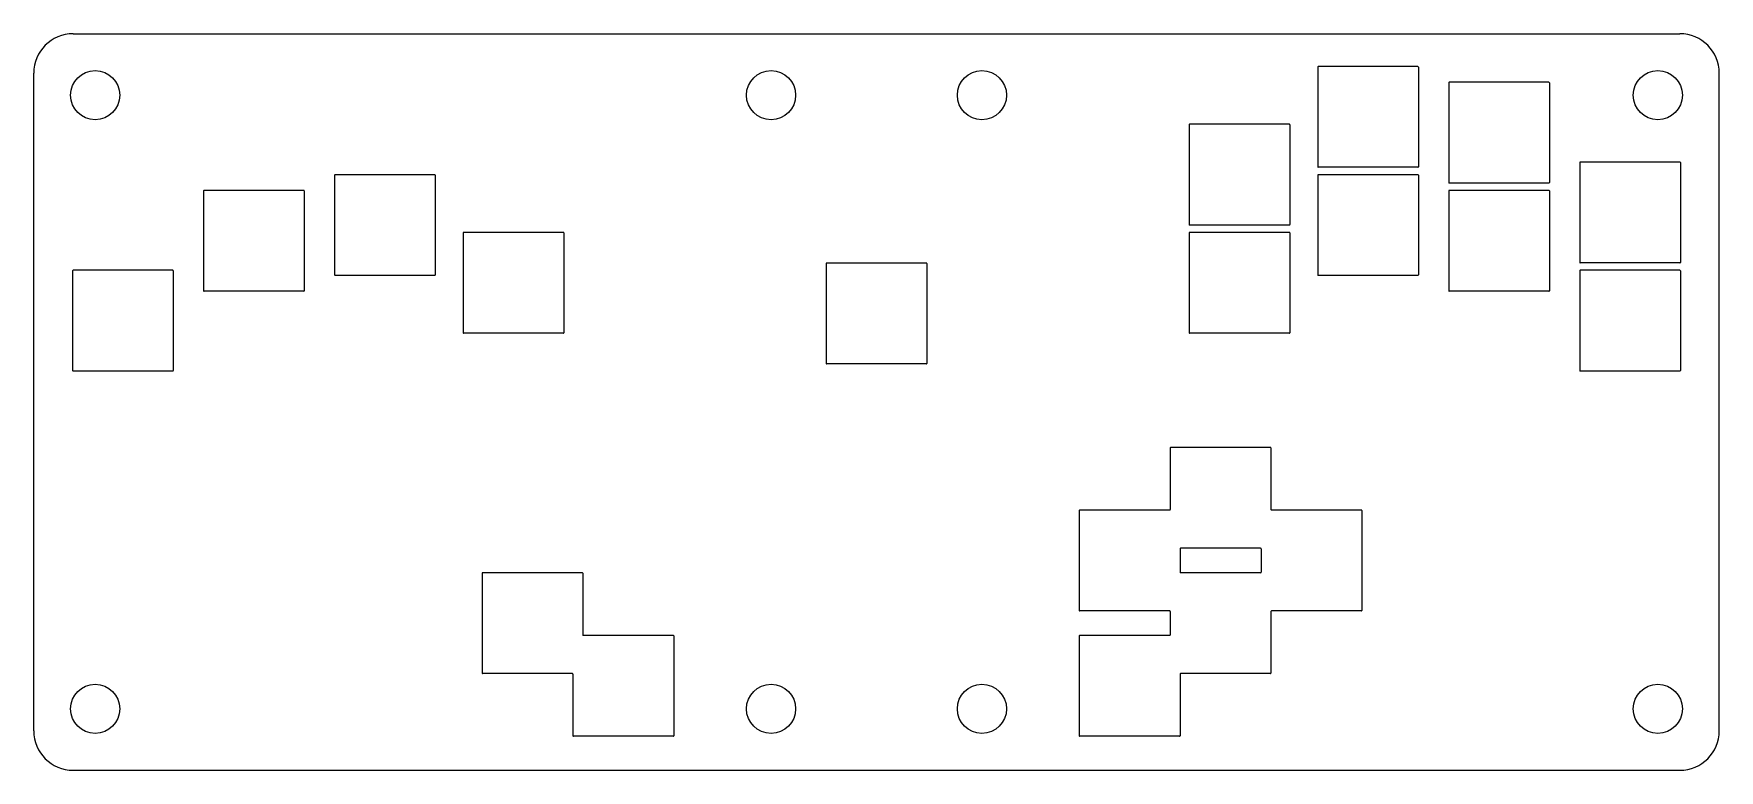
# Model space of a CAD drawing. Header units: metres. Extents: x -171 to 171, y -75 to 75.
import ezdxf

# ---------------------------------------------------------------- set-up
doc = ezdxf.new("R2010")
doc.units = ezdxf.units.M

msp = doc.modelspace()

# ---------------------------------------------------------------- linework, layer by layer
for p, q in [((-163.45, 74.93, 1.59), (163.45, 74.93, 1.59)), ((-171.45, -66.93, 1.59), (-171.45, 66.93, 1.59)), ((89.75, 68.15, 1.59), (89.75, 47.85, 1.59)), ((110.15, 68.25, 1.59), (89.85, 68.25, 1.59)), ((110.25, 68.15, 1.59), (110.25, 47.85, 1.59)), ((171.45, -66.93, 1.59), (171.45, 66.93, 1.59)), ((116.4, 64.95, 1.59), (116.4, 44.65, 1.59)), ((136.8, 65.05, 1.59), (116.5, 65.05, 1.59)), ((136.9, 64.95, 1.59), (136.9, 44.65, 1.59)), ((63.6, 56.4, 1.59), (63.6, 36.1, 1.59)), ((84, 56.5, 1.59), (63.7, 56.5, 1.59)), ((84.1, 56.4, 1.59), (84.1, 36.1, 1.59)), ((143.05, 48.7, 1.59), (143.05, 28.4, 1.59)), ((163.45, 48.8, 1.59), (143.15, 48.8, 1.59)), ((163.55, 48.7, 1.59), (163.55, 28.4, 1.59)), ((-110.25, 46.15, 1.59), (-110.25, 25.85, 1.59)), ((-89.85, 46.25, 1.59), (-110.15, 46.25, 1.59)), ((-89.75, 46.15, 1.59), (-89.75, 25.85, 1.59)), ((89.75, 46.15, 1.59), (89.75, 25.85, 1.59)), ((110.15, 47.75, 1.59), (89.85, 47.75, 1.59)), ((110.15, 46.25, 1.59), (89.85, 46.25, 1.59)), ((110.25, 46.15, 1.59), (110.25, 25.85, 1.59)), ((-136.9, 42.95, 1.59), (-136.9, 22.65, 1.59)), ((-116.5, 43.05, 1.59), (-136.8, 43.05, 1.59)), ((-116.4, 42.95, 1.59), (-116.4, 22.65, 1.59)), ((116.4, 42.95, 1.59), (116.4, 22.65, 1.59)), ((136.8, 44.55, 1.59), (116.5, 44.55, 1.59)), ((136.8, 43.05, 1.59), (116.5, 43.05, 1.59)), ((136.9, 42.95, 1.59), (136.9, 22.65, 1.59)), ((-84.1, 34.4, 1.59), (-84.1, 14.1, 1.59)), ((-63.7, 34.5, 1.59), (-84, 34.5, 1.59)), ((-63.6, 34.4, 1.59), (-63.6, 14.1, 1.59)), ((63.6, 34.4, 1.59), (63.6, 14.1, 1.59)), ((84, 36, 1.59), (63.7, 36, 1.59)), ((84, 34.5, 1.59), (63.7, 34.5, 1.59)), ((84.1, 34.4, 1.59), (84.1, 14.1, 1.59)), ((-10.25, 28.15, 1.59), (-10.25, 7.85, 1.59)), ((10.15, 28.25, 1.59), (-10.15, 28.25, 1.59)), ((10.25, 28.15, 1.59), (10.25, 7.85, 1.59)), ((163.45, 28.3, 1.59), (143.15, 28.3, 1.59)), ((-163.55, 26.7, 1.59), (-163.55, 6.4, 1.59)), ((-143.15, 26.8, 1.59), (-163.45, 26.8, 1.59)), ((-143.05, 26.7, 1.59), (-143.05, 6.4, 1.59)), ((-89.85, 25.75, 1.59), (-110.15, 25.75, 1.59)), ((110.15, 25.75, 1.59), (89.85, 25.75, 1.59)), ((143.05, 26.7, 1.59), (143.05, 6.4, 1.59)), ((163.45, 26.8, 1.59), (143.15, 26.8, 1.59)), ((163.55, 26.7, 1.59), (163.55, 6.4, 1.59)), ((-116.5, 22.55, 1.59), (-136.8, 22.55, 1.59)), ((136.8, 22.55, 1.59), (116.5, 22.55, 1.59)), ((-63.7, 14, 1.59), (-84, 14, 1.59)), ((84, 14, 1.59), (63.7, 14, 1.59)), ((10.15, 7.75, 1.59), (-10.15, 7.75, 1.59)), ((-143.15, 6.3, 1.59), (-163.45, 6.3, 1.59)), ((163.45, 6.3, 1.59), (143.15, 6.3, 1.59)), ((59.75, -9.35, 1.59), (59.75, -21.9, 1.59)), ((80.15, -9.25, 1.59), (59.85, -9.25, 1.59)), ((80.25, -9.35, 1.59), (80.25, -21.9, 1.59)), ((41.25, -22.1, 1.59), (41.25, -42.4, 1.59)), ((59.65, -22, 1.59), (41.35, -22, 1.59)), ((98.65, -22, 1.59), (80.35, -22, 1.59)), ((98.75, -22.1, 1.59), (98.75, -42.4, 1.59)), ((61.75, -29.85, 1.59), (61.75, -34.65, 1.59)), ((78.15, -29.75, 1.59), (61.85, -29.75, 1.59)), ((78.25, -29.85, 1.59), (78.25, -34.65, 1.59)), ((-80.25, -34.85, 1.59), (-80.25, -55.15, 1.59)), ((-59.85, -34.75, 1.59), (-80.15, -34.75, 1.59)), ((-59.75, -34.85, 1.59), (-59.75, -47.4, 1.59)), ((78.15, -34.75, 1.59), (61.85, -34.75, 1.59)), ((59.65, -42.5, 1.59), (41.35, -42.5, 1.59)), ((59.75, -42.6, 1.59), (59.75, -47.4, 1.59)), ((80.25, -42.6, 1.59), (80.25, -55.15, 1.59)), ((98.65, -42.5, 1.59), (80.35, -42.5, 1.59)), ((-41.35, -47.5, 1.59), (-59.65, -47.5, 1.59)), ((-41.25, -47.6, 1.59), (-41.25, -67.9, 1.59)), ((41.25, -47.6, 1.59), (41.25, -67.9, 1.59)), ((59.65, -47.5, 1.59), (41.35, -47.5, 1.59)), ((-61.85, -55.25, 1.59), (-80.15, -55.25, 1.59)), ((-61.75, -55.35, 1.59), (-61.75, -67.9, 1.59)), ((61.75, -55.35, 1.59), (61.75, -67.9, 1.59)), ((80.15, -55.25, 1.59), (61.85, -55.25, 1.59)), ((-41.35, -68, 1.59), (-61.65, -68, 1.59)), ((61.65, -68, 1.59), (41.35, -68, 1.59)), ((-163.45, -74.93, 1.59), (163.45, -74.93, 1.59))]:
    msp.add_line(p, q)
for centre in [(-158.95, 62.43, 1.59), (-21.45, 62.43, 1.59), (21.45, 62.43, 1.59), (158.95, 62.43, 1.59), (-158.95, -62.43, 1.59), (-21.45, -62.43, 1.59), (21.45, -62.43, 1.59), (158.95, -62.43, 1.59)]:
    msp.add_circle(centre, 5)
for centre, radius, start, end in [((-163.45, 66.93, 1.59), 8, 90, 180), ((163.45, 66.93, 1.59), 8, 0, 90), ((89.85, 68.15, 1.59), 0.1, 90, 180), ((110.15, 68.15, 1.59), 0.1, 0, 90), ((116.5, 64.95, 1.59), 0.1, 90, 180), ((136.8, 64.95, 1.59), 0.1, 0, 90), ((63.7, 56.4, 1.59), 0.1, 90, 180), ((84, 56.4, 1.59), 0.1, 0, 90), ((143.15, 48.7, 1.59), 0.1, 90, 180), ((163.45, 48.7, 1.59), 0.1, 0, 90), ((-110.15, 46.15, 1.59), 0.1, 90, 180), ((-89.85, 46.15, 1.59), 0.1, 0, 90), ((89.85, 47.85, 1.59), 0.1, 180, 270), ((89.85, 46.15, 1.59), 0.1, 90, 180), ((110.15, 47.85, 1.59), 0.1, 270, 360), ((110.15, 46.15, 1.59), 0.1, 0, 90), ((116.5, 44.65, 1.59), 0.1, 180, 270), ((136.8, 44.65, 1.59), 0.1, 270, 360), ((-136.8, 42.95, 1.59), 0.1, 90, 180), ((-116.5, 42.95, 1.59), 0.1, 0, 90), ((116.5, 42.95, 1.59), 0.1, 90, 180), ((136.8, 42.95, 1.59), 0.1, 0, 90), ((-84, 34.4, 1.59), 0.1, 90, 180), ((-63.7, 34.4, 1.59), 0.1, 0, 90), ((63.7, 36.1, 1.59), 0.1, 180, 270), ((63.7, 34.4, 1.59), 0.1, 90, 180), ((84, 36.1, 1.59), 0.1, 270, 360), ((84, 34.4, 1.59), 0.1, 0, 90), ((-10.15, 28.15, 1.59), 0.1, 90, 180), ((10.15, 28.15, 1.59), 0.1, 0, 90), ((143.15, 28.4, 1.59), 0.1, 180, 270), ((163.45, 28.4, 1.59), 0.1, 270, 360), ((-163.45, 26.7, 1.59), 0.1, 90, 180), ((-143.15, 26.7, 1.59), 0.1, 0, 90), ((-110.15, 25.85, 1.59), 0.1, 180, 270), ((-89.85, 25.85, 1.59), 0.1, 270, 360), ((89.85, 25.85, 1.59), 0.1, 180, 270), ((110.15, 25.85, 1.59), 0.1, 270, 360), ((143.15, 26.7, 1.59), 0.1, 90, 180), ((163.45, 26.7, 1.59), 0.1, 0, 90), ((-136.8, 22.65, 1.59), 0.1, 180, 270), ((-116.5, 22.65, 1.59), 0.1, 270, 360), ((116.5, 22.65, 1.59), 0.1, 180, 270), ((136.8, 22.65, 1.59), 0.1, 270, 360), ((-84, 14.1, 1.59), 0.1, 180, 270), ((-63.7, 14.1, 1.59), 0.1, 270, 360), ((63.7, 14.1, 1.59), 0.1, 180, 270), ((84, 14.1, 1.59), 0.1, 270, 360), ((-10.15, 7.85, 1.59), 0.1, 180, 270), ((10.15, 7.85, 1.59), 0.1, 270, 360), ((-163.45, 6.4, 1.59), 0.1, 180, 270), ((-143.15, 6.4, 1.59), 0.1, 270, 360), ((143.15, 6.4, 1.59), 0.1, 180, 270), ((163.45, 6.4, 1.59), 0.1, 270, 360), ((59.85, -9.35, 1.59), 0.1, 90, 180), ((80.15, -9.35, 1.59), 0.1, 0, 90), ((41.35, -22.1, 1.59), 0.1, 90, 180), ((59.65, -21.9, 1.59), 0.1, 270, 360), ((80.35, -21.9, 1.59), 0.1, 180, 270), ((98.65, -22.1, 1.59), 0.1, 0, 90), ((61.85, -29.85, 1.59), 0.1, 90, 180), ((78.15, -29.85, 1.59), 0.1, 0, 90), ((-80.15, -34.85, 1.59), 0.1, 90, 180), ((-59.85, -34.85, 1.59), 0.1, 0, 90), ((61.85, -34.65, 1.59), 0.1, 180, 270), ((78.15, -34.65, 1.59), 0.1, 270, 360), ((41.35, -42.4, 1.59), 0.1, 180, 270), ((59.65, -42.6, 1.59), 0.1, 0, 90), ((80.35, -42.6, 1.59), 0.1, 90, 180), ((98.65, -42.4, 1.59), 0.1, 270, 360), ((-59.65, -47.4, 1.59), 0.1, 180, 270), ((-41.35, -47.6, 1.59), 0.1, 0, 90), ((41.35, -47.6, 1.59), 0.1, 90, 180), ((59.65, -47.4, 1.59), 0.1, 270, 360), ((-80.15, -55.15, 1.59), 0.1, 180, 270), ((-61.85, -55.35, 1.59), 0.1, 0, 90), ((61.85, -55.35, 1.59), 0.1, 90, 180), ((80.15, -55.15, 1.59), 0.1, 270, 360), ((-163.45, -66.93, 1.59), 8, 180, 270), ((-61.65, -67.9, 1.59), 0.1, 180, 270), ((-41.35, -67.9, 1.59), 0.1, 270, 360), ((41.35, -67.9, 1.59), 0.1, 180, 270), ((61.65, -67.9, 1.59), 0.1, 270, 360), ((163.45, -66.93, 1.59), 8, -90, 0)]:
    msp.add_arc(centre, radius, start, end)

doc.saveas('drawing.dxf')
